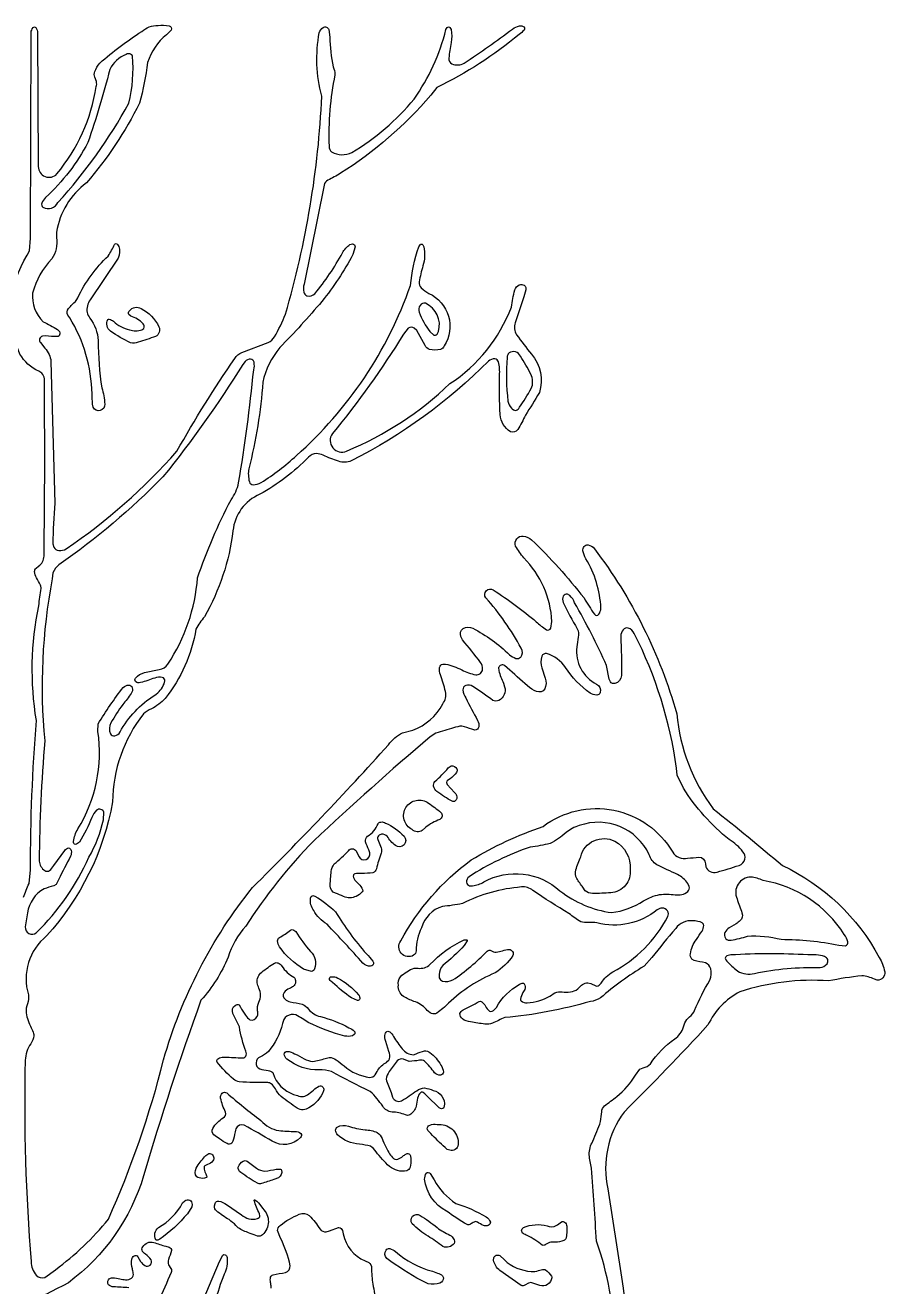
# Model space of a CAD drawing. Header units: metres. Extents: x 2.3 to 24.7, y 0 to 24.7.
# Drawn here: x 17.16 to 23.13, y 15.99 to 24.75 of the extents above; entities that cross this region are included whole.
import ezdxf

# ---------------------------------------------------------------- set-up
doc = ezdxf.new("R2010")
doc.units = ezdxf.units.M

msp = doc.modelspace()

# ---------------------------------------------------------------- linework, layer by layer
at = {"layer": 'Layer 1', "color": 0}
for points in [[(17.14785, 18.69275, 0.0069), (17.18716, 18.78657), (17.19782, 18.88128, -0.0202), (17.2385, 19.91932, -0.092), (17.25514, 20.71641, -0.0064), (17.27084, 20.83639, 0.102), (17.26636, 20.85878, 0.0396), (17.23954, 20.91054, -0.129), (17.2262, 20.95354, -0.2325), (17.23662, 20.9773), (17.25326, 20.99186, 0.2431), (17.29177, 21.06102, 0.0059), (17.29371, 22.29282, 0.2001), (17.27603, 22.33162), (17.25444, 22.34576, -0.1579), (17.12456, 22.46503, -0.247), (17.17486, 23.15148), (17.19164, 23.18174), (17.19824, 23.26929), (17.20182, 24.69706, -0.1537), (17.21535, 24.73237, -0.4678), (17.23534, 24.73237, -0.1606), (17.24713, 24.69706), (17.25142, 23.76664, 0.3067), (17.29902, 23.69754, 0.3068), (17.38087, 23.71611, 0.1349), (17.65388, 24.32222, 0.142), (17.65515, 24.35899), (17.64355, 24.38851, -0.1682), (17.64388, 24.42697, -0.0773), (17.67853, 24.48553, -0.038), (17.97016, 24.70573, -0.181), (18.08316, 24.74722, -0.0771), (18.16033, 24.74439, -0.4959), (18.17429, 24.7145), (18.14166, 24.68235, 0.1419), (18.01051, 24.49071, -0.0393), (17.95389, 24.20828, -0.0633), (17.58675, 23.65388, 0.1956), (17.37804, 23.31063, 0.0254), (17.37913, 23.27348, -0.1799), (17.34537, 23.12508, 0.1306), (17.2122, 22.88866, 0.2311), (17.28522, 22.68934, -0.0129), (17.38615, 22.6347, -0.264), (17.40162, 22.60424, -0.3732), (17.3838, 22.58567, -0.0411), (17.30219, 22.59076), (17.28046, 22.58887, 0.5526), (17.26632, 22.54447), (17.29734, 22.50534, -0.1733), (17.33929, 22.41289), (17.36772, 21.42892, 0.0288), (17.35372, 21.14692), (17.35994, 21.12311, 0.2464), (17.39459, 21.0993, 0.1557), (17.44452, 21.11128, 0.0626), (18.21492, 21.78933, -0.0253), (18.61691, 22.43354, -0.1368), (18.66504, 22.47663), (18.84848, 22.54428, 0.1444), (18.8919, 22.58392, 0.0391), (18.96817, 22.7419, 0.0598), (19.22105, 24.25665, -0.1137), (19.20356, 24.69724, -0.1849), (19.23024, 24.73251, -0.5286), (19.26956, 24.71884), (19.27592, 24.66684, 0.0487), (19.29978, 24.4604, -0.0884), (19.3117, 24.40548, 0.0598), (19.27088, 23.90854, 0.2222), (19.28922, 23.86885, 0.2362), (19.42956, 23.8639, 0.0856), (19.86167, 24.23619, 0.0926), (20.08291, 24.71912), (20.09145, 24.73241, -0.474), (20.1111, 24.73237), (20.1186, 24.71884, -0.0967), (20.11959, 24.62898, 0.0296), (20.10295, 24.51947, 0.3076), (20.12482, 24.48058, 0.238), (20.20907, 24.48586, 0.0178), (20.54487, 24.72204, -0.1156), (20.59394, 24.74434, -0.2226), (20.62529, 24.7367, -0.3643), (20.62529, 24.71492, -0.0587), (20.59135, 24.68503, -0.0619), (20.01875, 24.31727), (19.97731, 24.26353, -0.0753), (19.35135, 23.72016, -0.0198), (19.26239, 23.67193, 0.1876), (19.23618, 23.6386), (19.09782, 22.95112, 0.1185), (19.09541, 22.89554, 0.2521), (19.11776, 22.8697, 0.2605), (19.17235, 22.88385, 0.0478), (19.36464, 23.16765, -0.116), (19.41603, 23.22549), (19.43376, 23.22926, -0.4306), (19.45224, 23.20932), (19.43673, 23.15572, -0.0466), (19.22157, 22.83076, -0.0205), (18.92895, 22.50996, 0.1144), (18.81057, 22.27014, -0.0464), (18.71388, 21.66841, 0.1125), (18.71775, 21.57676, 0.3145), (18.74424, 21.55663, 0.1343), (18.79869, 21.57271, 0.0516), (19.0445, 21.75958, 0.1278), (19.83697, 22.94122, -0.0635), (19.89472, 23.21017), (19.90297, 23.22375, -0.478), (19.92253, 23.22379), (19.93003, 23.21026, -0.1203), (19.92319, 23.07657, 0.0301), (19.89717, 22.96545, 0.233), (19.91098, 22.92486, 0.0458), (19.96506, 22.88597, -0.4512), (20.0715, 22.52137, -0.1946), (20.046, 22.49633, -0.1142), (19.96765, 22.49666, -0.1694), (19.93875, 22.52335), (19.88109, 22.62725), (19.86304, 22.64521, 0.2986), (19.82146, 22.64573), (19.78813, 22.60349, -0.0338), (19.29402, 21.912, 0.3397), (19.29706, 21.81344, 0.3397), (19.39302, 21.79093, 0.0924), (20.11073, 22.25911, 0.1575), (20.53728, 22.79093, -0.0282), (20.56089, 22.90982, -0.2247), (20.59215, 22.94513, -0.2878), (20.62611, 22.9423, -0.2877), (20.63835, 22.91053), (20.62407, 22.86202), (20.56363, 22.68226, 0.2048), (20.57348, 22.59835, 0.0069), (20.67616, 22.46418, -0.2646), (20.73169, 22.19665, -0.0061), (20.63529, 22.03947, -0.0207), (20.58178, 21.93972, -0.3504), (20.53105, 21.92515, -0.2418), (20.45954, 22.04456, -0.0131), (20.45473, 22.31677, 0.0895), (20.44794, 22.41034, 0.3128), (20.42262, 22.43194, 0.1605), (20.37774, 22.41633, -0.0809), (19.42551, 21.72291, -0.1919), (19.33692, 21.72041, -0.0248), (19.23043, 21.76171, 0.0754), (19.18442, 21.77354, 0.188), (19.12818, 21.74865, -0.0749), (18.78988, 21.49063, 0.2741), (18.60366, 21.23606, -0.0998), (18.40552, 20.6398, 0.046), (18.34669, 20.55367, -0.127), (18.13285, 20.07225, -0.0843), (18.03753, 19.99946, 0.067), (17.98166, 19.96504, 0.1642), (17.76782, 19.35407, -0.1407), (17.3086, 18.42244, 0.3055), (17.18311, 18.01385, -0.124), (17.17665, 17.952, 0.1083), (17.16736, 17.88854, 0.0801), (17.20296, 17.78426, -0.0331), (17.21898, 17.7449, -0.0929), (17.22101, 17.72981, -0.1202), (17.19914, 17.67357, 0.1336), (17.16109, 17.55939, 0.0268), (17.20258, 16.1601, 0.2042), (17.23784, 16.06652, 0.3052), (17.29724, 16.04974), (17.37078, 16.10414, 0.0631), (17.73822, 16.45441, 0.0438), (18.12172, 17.56227, -0.0998), (18.74019, 18.76007, 0.0148), (19.68437, 19.75097, -0.136), (19.78153, 19.83314), (19.85356, 19.85261, 0.1887), (20.06052, 20.03401, 0.2202), (20.08004, 20.12029, 0.0221), (20.04421, 20.23645, -0.1381), (20.03865, 20.28802, -0.2663), (20.06094, 20.31145), (20.08037, 20.31145, -0.068), (20.19379, 20.27058, 0.0922), (20.29015, 20.23748, 0.4332), (20.33734, 20.27506, 0.2028), (20.32334, 20.32248, 0.018), (20.19841, 20.47852), (20.18653, 20.50257, -0.3515), (20.20242, 20.55805, -0.2588), (20.26922, 20.55985, -0.0709), (20.52431, 20.37646, 0.0796), (20.56768, 20.35053, 0.2608), (20.60266, 20.35977, 0.3199), (20.60554, 20.4211, 0.0577), (20.35983, 20.77142, -0.3682), (20.36256, 20.82067, -0.3683), (20.41164, 20.82578, -0.0314), (20.7102, 20.6052, 0.0573), (20.78091, 20.55004, 0.4089), (20.81202, 20.55966), (20.81872, 20.60708, 0.1878), (20.62345, 21.0482, -0.0171), (20.56726, 21.13112, -0.5623), (20.62034, 21.20066, -0.1183), (20.67837, 21.1752, -0.0328), (21.04203, 20.77072, 0.0166), (21.11374, 20.65672, 0.474), (21.14471, 20.65687, 0.1491), (21.15937, 20.70071, 0.1215), (21.05533, 21.04311, -0.1053), (21.03492, 21.09784, -0.4848), (21.06999, 21.13909, -0.2), (21.11402, 21.11274, -0.093), (21.68695, 19.96514, 0.1399), (21.93921, 19.30547, -0.008), (22.41997, 18.91183, -0.1611), (23.0911, 18.27389, -0.1059), (23.13018, 18.17347, -0.4726), (23.07865, 18.11511), (23.05852, 18.12171, 0.1015), (22.9723, 18.14608, 0.0196), (22.7412, 18.11054, 0.0957), (22.1242, 18.0345, 0.1646), (21.90286, 17.80397, -0.0097), (21.32145, 17.19955, 0.2188), (21.20793, 16.6658), (21.30311, 16.05318, 0.0344), (21.53769, 14.82416, -0.01)], [(21.25371, 15.60975, 0.0844), (21.12807, 16.30167, 0.0062), (21.09469, 16.80921, -0.0271), (21.07763, 16.90288, -0.13), (21.10337, 16.9974, 0.0238), (21.15669, 17.13336, 0.0125), (21.16489, 17.20144, -0.1852), (21.1836, 17.24188, -0.0054), (21.27011, 17.30623, 0.0871), (21.39909, 17.45624), (21.42983, 17.49763), (21.45321, 17.50617, 0.1452), (21.50281, 17.53403, -0.088), (21.67257, 17.70803, 0.1684), (21.73263, 17.79039), (21.74187, 17.8191, -0.1136), (21.77539, 17.86087, 0.1286), (21.81042, 17.90523, -0.0351), (21.91583, 18.11643, 0.1739), (21.92186, 18.19436, 0.232), (21.88509, 18.23547, -0.0147), (21.80688, 18.25263), (21.79113, 18.26102, -0.2152), (21.78095, 18.29902, -0.1388), (21.82253, 18.39707, -0.0289), (21.86171, 18.45638, 0.13), (21.87335, 18.49532, 0.2758), (21.86355, 18.51304, 0.1223), (21.79788, 18.5269, 0.2835), (21.67893, 18.47354, 0.0139), (21.51384, 18.27224), (21.45953, 18.2127, 0.0451), (21.15654, 17.99188, -0.106), (21.08644, 17.96732, -0.0488), (20.49108, 17.85517, 0.0086), (20.40589, 17.8166, -0.1215), (20.35318, 17.81038, -0.0219), (20.25409, 17.82598, -0.1448), (20.19756, 17.84621, -0.2426), (20.17998, 17.88298, -0.2348), (20.20289, 17.9082, 0.0193), (20.31311, 17.96732, -0.2661), (20.33126, 17.96534, -0.1154), (20.35719, 17.93536, 0.1103), (20.38661, 17.90071, 0.3007), (20.40457, 17.89957, 0.0851), (20.43356, 17.92498, -0.1421), (20.59465, 18.08749, -0.1167), (20.6177, 18.0946, -0.2756), (20.62732, 18.0897, -0.2358), (20.62996, 18.05137), (20.61789, 18.02865, 0.0663), (20.60115, 17.98264, 0.2833), (20.60526, 17.971, 0.1912), (20.64787, 17.95883, 0.1254), (20.80349, 18.00475, -0.0273), (20.85304, 18.03289, -0.0911), (20.90395, 18.03233, 0.0728), (20.96137, 18.03596, 0.1513), (21.00781, 18.06462, -0.0272), (21.03185, 18.08527, -0.197), (21.06938, 18.09753), (21.08927, 18.09116), (21.12369, 18.07589, 0.2186), (21.14033, 18.0766, 0.1237), (21.16173, 18.09536, -0.1419), (21.24239, 18.1723, 0.1494), (21.62415, 18.5567, 0.5475), (21.58597, 18.61582, 0.1457), (21.55071, 18.60431, -0.241), (21.13071, 18.5138, 0.0185), (21.07188, 18.51639, -0.0803), (21.01884, 18.52059, -0.0304), (20.93742, 18.57862, -0.0176), (20.68724, 18.73867, 0.2106), (20.60709, 18.76267, 0.0958), (20.19709, 18.64816, -0.0381), (20.05854, 18.62765, 0.2616), (19.91414, 18.47839, 0.1258), (19.87657, 18.31948, -0.2416), (19.85828, 18.28822, -0.3565), (19.77308, 18.30205, -0.3565), (19.7696, 18.3883, -0.1098), (20.25814, 18.95072, -0.0521), (20.75814, 19.1836, -0.4473), (21.65786, 19.00503, 0.3248), (21.76134, 18.96246, 0.0173), (21.83936, 18.97085, -0.4004), (21.88537, 18.92432), (21.88707, 18.90343, 0.3865), (21.96585, 18.86596, 0.0053), (22.11887, 18.9122, 0.2186), (22.15951, 18.9568, 0.2437), (22.14617, 19.00729, 0.0889), (22.05047, 19.09163, -0.0815), (21.73202, 19.44864), (21.68869, 19.53982), (21.68421, 19.5879, 0.0841), (21.39141, 20.52251, 0.1985), (21.34846, 20.56173, 0.3012), (21.31329, 20.54985, 0.1541), (21.29731, 20.5037, -0.0167), (21.30132, 20.2315, -0.3149), (21.25639, 20.17563, -0.284), (21.22523, 20.18751), (21.21594, 20.20566), (21.19817, 20.3007, 0.0262), (20.97646, 20.73724, 0.1469), (20.94275, 20.78679), (20.92658, 20.79565, 0.3566), (20.89797, 20.78373, 0.2019), (20.89797, 20.73875, 0.0278), (20.99546, 20.55603, -0.169), (21.00177, 20.49809, -0.0217), (20.99239, 20.43016, 0.3177), (21.12906, 20.1721, -0.3659), (21.15461, 20.11387, -0.3051), (21.12986, 20.09558, -0.1459), (21.0846, 20.10935, -0.0963), (20.91338, 20.28727, 0.1819), (20.78138, 20.38447, 0.3481), (20.74937, 20.36576, 0.1904), (20.74975, 20.2842), (20.77271, 20.2133, -0.2063), (20.76889, 20.13825, -0.3686), (20.71166, 20.12104, -0.099), (20.64981, 20.16055, -0.0172), (20.5089, 20.28618), (20.49037, 20.3007, 0.4803), (20.44917, 20.28628), (20.44926, 20.26478, 0.0291), (20.48193, 20.17888), (20.49075, 20.15395, -0.3499), (20.45058, 20.05815, -0.1774), (20.40825, 20.05796, 0.0211), (20.27026, 20.1564, 0.2024), (20.2209, 20.16267, 0.3496), (20.20124, 20.13174, 0.1123), (20.22057, 20.07602, 0.0139), (20.30307, 19.91974, -0.1821), (20.31047, 19.87528, -0.3288), (20.28445, 19.85261), (20.26281, 19.85817, 0.0296), (20.19417, 19.88047, 0.0759), (20.13647, 19.86746, 0.0088), (20.01291, 19.83017), (19.97364, 19.80655, 0.0117), (19.16556, 19.0839, 0.0526), (18.69295, 18.48999, 0.1081), (18.56982, 18.27502, -0.0875), (18.3811, 17.97576, 0.0156), (17.98341, 16.7565, -0.1616), (17.4605, 16.01334, 0.0272), (16.85311, 15.65845)], [(18.86936, 15.97676, 0.0693), (18.86625, 16.0074, -0.081), (18.86342, 16.04323, -0.2844), (18.88289, 16.06939, 0.0175), (18.96803, 16.08561, 0.3543), (19.0016, 16.13176, 0.0625), (18.93329, 16.32425), (18.91349, 16.37634, -0.2164), (18.93135, 16.41198, -0.0655), (19.06463, 16.48944, -0.2699), (19.1335, 16.48024, -0.058), (19.20879, 16.38544, 0.2247), (19.25103, 16.36625), (19.27399, 16.37403), (19.33758, 16.39718), (19.33919, 16.39741, -0.3132), (19.36394, 16.37629), (19.36969, 16.35244, 0.2542), (19.52144, 16.16684), (19.54666, 16.15307, -0.2548), (19.56675, 16.11658, 0.0385), (19.57457, 16.00443, -0.0103), (19.59838, 15.86871, -0.0833)], [(17.88068, 15.97831, 0.0102), (17.77452, 15.98515, -0.1907), (17.73935, 15.99934, -0.2949), (17.739, 16.03313, -0.2949), (17.76966, 16.04733, -0.0644), (17.81869, 16.04092, 0.0509), (17.85739, 16.03474, 0.1759), (17.89954, 16.04554, 0.2794), (17.91142, 16.07925, 0.0372), (17.90501, 16.11074, -0.1281), (17.90142, 16.1765, -0.1896), (17.91693, 16.20007, -0.448), (17.9439, 16.19442), (17.96252, 16.16208, 0.1417), (17.99175, 16.13356, 0.3479), (18.02898, 16.13631, 0.348), (18.03489, 16.1732, 0.1004), (17.99599, 16.212, -0.1052), (17.97567, 16.23157, -0.3127), (17.97756, 16.26202, -0.3594), (18.05384, 16.29361, 0.0317), (18.13709, 16.26777), (18.16014, 16.26075, -0.3335), (18.1774, 16.23661, -0.0156), (18.15567, 16.17565, 0.1925), (18.15717, 16.13898), (18.1733, 16.11182, -0.2221), (18.17476, 16.08509, -0.0165), (17.98468, 15.6774, 0.26)], [(18.37087, 15.83113), (18.51013, 16.16165), (18.53408, 16.20512, -0.3349), (18.54926, 16.20733, -0.2152), (18.56274, 16.18942, -0.1546), (18.54228, 16.07265, 0.0331), (18.47958, 15.87757, 0.1026)]]:
    msp.add_lwpolyline(points, format="xyb", dxfattribs=at)
for points in [[(17.88054, 24.20771, 0.0853), (17.90586, 24.53451, 0.4554), (17.8631, 24.5462, 0.1847), (17.74764, 24.44159, -0.0233), (17.59589, 23.93428, -0.086), (17.30257, 23.55158, 0.1236), (17.27631, 23.51264, 0.32), (17.28418, 23.48464, 0.4398), (17.38827, 23.51834, 0.0598), (17.88054, 24.20771)], [(17.73793, 23.14582, 0.0352), (17.78069, 23.22672, -0.4694), (17.80224, 23.22672), (17.81096, 23.2129, -0.173), (17.80638, 23.13163), (17.61117, 22.84161, 0.1832), (17.59014, 22.75406, 0.0559), (17.61032, 22.71427, -0.1424), (17.66797, 22.55861, 0.0381), (17.69296, 22.22932, -0.0561), (17.71342, 22.11712, -0.3651), (17.68258, 22.07234, -0.3651), (17.63323, 22.0951), (17.62856, 22.11726, -0.0082), (17.62493, 22.18792, 0.1341), (17.46983, 22.71592), (17.45574, 22.73459, -0.3097), (17.46153, 22.78009, -0.0158), (17.48789, 22.8095, 0.0868), (17.5265, 22.85575, -0.0966), (17.73793, 23.14582)], [(17.89247, 22.54282, -0.0487), (17.75391, 22.62447, -0.3937), (17.73543, 22.70452, -0.3241), (17.74472, 22.70763, -0.0897), (17.77353, 22.69235, 0.138), (17.88544, 22.63338, 0.1592), (17.97148, 22.63276), (17.98449, 22.64276, 0.3269), (17.97973, 22.6751, 0.11), (17.89383, 22.72908), (17.88144, 22.73865, -0.3562), (17.88568, 22.7658, -0.3897), (17.96554, 22.78065, -0.1686), (18.0891, 22.65388, -0.4161), (18.06647, 22.58718, -0.0134), (17.94536, 22.54663, -0.1245), (17.89247, 22.54282)], [(19.94007, 22.81709, 0.3291), (19.90325, 22.80295, 0.2045), (19.89722, 22.75576, 0.0834), (19.97217, 22.62126), (19.99829, 22.59642, 0.2805), (20.02097, 22.60217), (20.03106, 22.6214, 0.3775), (19.94007, 22.81709)], [(20.51342, 22.1372, 0.0899), (20.53732, 22.08949, 0.1808), (20.56924, 22.07285, 0.1902), (20.59413, 22.09486, 0.014), (20.67522, 22.22474, 0.2224), (20.67291, 22.32586, 0.014), (20.60059, 22.45004, 0.4326), (20.52148, 22.47408, 0.1828), (20.50819, 22.44188, 0.0485), (20.51342, 22.1372)], [(17.29639, 19.77718, 0.0183), (17.25759, 18.94223, 0.2234), (17.29715, 18.87699, 0.2892), (17.32991, 18.87656, 0.0891), (17.35956, 18.91121), (17.43622, 19.01568, -0.1838), (17.46168, 19.03411, -0.3321), (17.47973, 19.01634, -0.1643), (17.47577, 18.97613, 0.0126), (17.39426, 18.81636), (17.37479, 18.77973), (17.35853, 18.77139, 0.0182), (17.29267, 18.74956, 0.2361), (17.17665, 18.58239), (17.16138, 18.48598, 0.3046), (17.18588, 18.43969, 0.3046), (17.23798, 18.44488, 0.0932), (17.60339, 18.96934, 0.0712), (17.70507, 19.22966), (17.70738, 19.28138, 0.5265), (17.6568, 19.29543, 0.1291), (17.62455, 19.24583, -0.0457), (17.53682, 19.07503, -0.2135), (17.50938, 19.05844, -0.3988), (17.49623, 19.07805, -0.098), (17.52664, 19.1664, 0.1754), (17.66623, 19.84294), (17.66755, 19.89612, -0.0286), (17.84169, 20.14933, -0.1943), (17.87974, 20.16526, -0.3283), (17.90458, 20.14706, -0.1993), (17.89742, 20.10671, -0.0212), (17.83783, 20.03015, 0.0319), (17.75637, 19.90263, 0.2425), (17.75325, 19.82649, 0.329), (17.78248, 19.81273, 0.2212), (17.81921, 19.83955, -0.1292), (18.06067, 20.09497, 0.1447), (18.12531, 20.17365), (18.13059, 20.19439, 0.3773), (18.11277, 20.21745, 0.1302), (18.06048, 20.21424, -0.0195), (17.9621, 20.18214, -0.2527), (17.92764, 20.1893, -0.3808), (17.92721, 20.2133, -0.1584), (17.99001, 20.2529), (18.09146, 20.27383, 0.2256), (18.15185, 20.31121, 0.128), (18.35796, 20.91068, -0.0382), (18.59018, 21.45184, 0.1023), (18.64326, 21.56998, 0.0162), (18.74773, 22.35476, 0.127), (18.75009, 22.40874, 0.325), (18.72595, 22.42897, 0.2068), (18.68819, 22.41407), (18.67193, 22.39205, -0.0315), (18.11762, 21.61264, -0.0479), (17.39483, 21.00139, 0.1429), (17.35377, 20.94562), (17.34792, 20.90234, 0.0704), (17.29639, 19.77718)], [(20.09875, 19.59035), (20.1194, 19.60483, -0.3345), (20.15961, 19.58286, -0.2381), (20.15641, 19.55867, -0.0869), (20.11172, 19.51299), (20.09267, 19.50337, 0.3706), (20.09206, 19.47556), (20.14335, 19.41894, -0.073), (20.15697, 19.39905, -0.3374), (20.14707, 19.36048, -0.293), (20.12661, 19.35789, -0.0324), (20.02073, 19.42483, -0.1821), (19.99763, 19.46203, -0.2341), (20.00673, 19.49569, 0.0502), (20.09875, 19.59035)], [(19.84809, 19.16187, -0.4396), (19.80536, 19.31542, -0.4396), (19.96204, 19.34479, -0.0251), (20.04751, 19.28091, -0.5044), (20.0402, 19.23188, 0.0677), (19.94111, 19.17672), (19.91886, 19.15555, -0.3644), (19.84809, 19.16187)], [(19.73184, 19.05193, -0.0984), (19.6755, 19.11473, 0.2035), (19.63647, 19.12906, 0.4703), (19.60899, 19.09177), (19.63293, 19.03501, -0.1591), (19.63223, 18.9972, 0.0222), (19.60012, 18.88811, -0.2305), (19.57514, 18.86176, -0.0301), (19.49952, 18.85709, 0.0489), (19.4496, 18.85398, 0.377), (19.43974, 18.83828, 0.1588), (19.45775, 18.80311), (19.47585, 18.78388, -0.095), (19.50395, 18.74447, -0.303), (19.50141, 18.72825, -0.0708), (19.45945, 18.69766, -0.2221), (19.37214, 18.69676, 0.0186), (19.31538, 18.7192, -0.3231), (19.27988, 18.76993, -0.0483), (19.28431, 18.83456), (19.28549, 18.86949, -0.1439), (19.30737, 18.92239, 0.0228), (19.40655, 19.01446, -0.5345), (19.45997, 19.01271), (19.47821, 18.97448, 0.3805), (19.52789, 18.95328, 0.3805), (19.55472, 19.00012), (19.54761, 19.02077, -0.0258), (19.52361, 19.0773, -0.2157), (19.53832, 19.11463, 0.1529), (19.612, 19.20204, -0.2477), (19.63044, 19.21406, -0.1535), (19.66386, 19.20685, -0.0972), (19.79171, 19.11539, -0.4), (19.79198, 19.05515, -0.4), (19.73184, 19.05193)], [(21.23301, 18.58465, 0.1121), (21.45628, 18.66598, -0.0942), (21.56659, 18.70954, -0.0626), (21.67464, 18.7085, 0.209), (21.76294, 18.73075, 0.2611), (21.77265, 18.76573), (21.76393, 18.78756, 0.1), (21.69185, 18.84964, -0.0158), (21.5466, 18.91758, -0.1787), (21.49489, 18.98636, 0.3901), (21.00889, 19.1887, 0.0967), (20.91687, 19.14089, -0.0672), (20.80651, 19.06405, -0.0242), (20.66814, 19.03991, 0.0621), (20.2432, 18.83362, 0.22), (20.22571, 18.79567, 0.3107), (20.24749, 18.77134), (20.26804, 18.77101, 0.1068), (20.34611, 18.7976, -0.3238), (20.87454, 18.73561, 0.1272), (21.23301, 18.58465)], [(21.36246, 18.88472, -0.4304), (21.22754, 18.7225, -0.0265), (21.10167, 18.7184, -0.1757), (21.04948, 18.73565), (21.03482, 18.76092, -0.0553), (20.99291, 18.82235, -0.2266), (20.98518, 18.88203, -0.0252), (21.01917, 18.97311, -0.4846), (21.25517, 19.08069, -0.2971), (21.36246, 18.88472)], [(22.41219, 18.39905, -0.0474), (22.81164, 18.35931), (22.85784, 18.35441, 0.406), (22.87424, 18.38119, 0.1018), (22.84959, 18.43281, 0.2133), (22.28547, 18.80788, 0.0878), (22.20029, 18.83168, 0.5352), (22.10468, 18.68007, 0.0095), (22.13924, 18.58206, -0.3267), (22.12575, 18.52917, -0.026), (22.09808, 18.5071), (22.05023, 18.4783, 0.1424), (22.02114, 18.44747, 0.2052), (22.01907, 18.41753), (22.02657, 18.40264, 0.2183), (22.06419, 18.39292, 0.0345), (22.17662, 18.4213, -0.0797), (22.41219, 18.39905)], [(19.3167, 18.59026, 0.0463), (19.53082, 18.29864, -0.0216), (19.57556, 18.24815, -0.1372), (19.57985, 18.23825, -0.4802), (19.55996, 18.21213, -0.2065), (19.50621, 18.23344, 0.0091), (19.25725, 18.50399, -0.1409), (19.16429, 18.59899, -0.1921), (19.14237, 18.6846, -0.3553), (19.15957, 18.70275), (19.17273, 18.6985, -0.0595), (19.3167, 18.59026)], [(19.094, 18.19285, -0.1088), (18.92739, 18.34658, -0.1503), (18.91372, 18.38802, -0.2531), (18.92607, 18.41188, 0.0424), (19.00339, 18.46265, -0.2997), (19.02687, 18.46378), (19.03941, 18.45336, 0.0339), (19.14166, 18.3141, -0.2958), (19.17079, 18.19436, -0.2868), (19.14892, 18.17569), (19.094, 18.19285)], [(20.42475, 18.1657, 0.0941), (20.10135, 17.95619, -0.0493), (20.01965, 17.88652, -0.241), (19.98354, 17.88336, -0.1097), (19.94493, 17.91461, 0.1355), (19.85922, 17.96817, -0.0484), (19.78907, 18.00277, -0.2926), (19.75258, 18.08008, -0.1705), (19.76635, 18.13963, -0.0717), (19.81142, 18.17347), (19.83697, 18.19059, -0.1298), (19.88977, 18.19818, 0.2133), (19.97217, 18.2233, -0.1007), (20.21048, 18.39495, -0.1488), (20.22722, 18.39481, -0.3742), (20.23108, 18.38849), (20.21048, 18.35563, -0.0376), (20.06061, 18.21703, 0.1884), (20.03657, 18.15424), (20.03605, 18.13246, 0.2417), (20.05953, 18.10898, 0.167), (20.13057, 18.11686, 0.0521), (20.36982, 18.31754, -0.2645), (20.39594, 18.3215, 0.1229), (20.43243, 18.30972, 0.0289), (20.47604, 18.31938, -0.0824), (20.52186, 18.32857, -0.5387), (20.54784, 18.28629, -0.0968), (20.42475, 18.1657)], [(18.64807, 17.79006), (18.60352, 17.88496, -0.3606), (18.6188, 17.94007, -0.3231), (18.64774, 17.94304), (18.65694, 17.9288, 0.0556), (18.69055, 17.87171, 0.0981), (18.72195, 17.84065), (18.7384, 17.83796, 0.3046), (18.77555, 17.87544, 0.0856), (18.77508, 17.90203, -0.1565), (18.7838, 17.96265, 0.2336), (18.78351, 18.06014, -0.0513), (18.77225, 18.09583, -0.2682), (18.80364, 18.17055, -0.0386), (18.89317, 18.23377, -0.2259), (18.91622, 18.23514, -0.1442), (18.94366, 18.21336, 0.1338), (19.02696, 18.13614, -0.4578), (19.02239, 18.0724, -0.0492), (18.99669, 18.05755, 0.1268), (18.9586, 18.02889, 0.3812), (18.96525, 17.9825, 0.1445), (19.00103, 17.96463, -0.0128), (19.08495, 17.9486, -0.1265), (19.12799, 17.91438, 0.1545), (19.21096, 17.86195, -0.0636), (19.40905, 17.78521, -0.0871), (19.44601, 17.76102, -0.417), (19.44653, 17.73792), (19.43305, 17.7292, -0.1288), (19.38147, 17.72741, -0.0563), (19.127, 17.82174, 0.0169), (19.0412, 17.87416, 0.2156), (18.97845, 17.86601, 0.1945), (18.94776, 17.81377, -0.1172), (18.85022, 17.62058, -0.0865), (18.79398, 17.58259, 0.3022), (18.76405, 17.54225, 0.3022), (18.78969, 17.49905, 0.0115), (18.84801, 17.48703, -0.1463), (18.88134, 17.47477), (18.89171, 17.44234, 0.2326), (19.0511, 17.3143, 0.2982), (19.1311, 17.32594, -0.0098), (19.17334, 17.35988, -0.1076), (19.20884, 17.38223, -0.486), (19.23293, 17.34701, -0.176), (19.13185, 17.22892, -0.3001), (19.0502, 17.226, -0.015), (18.9397, 17.3068, -0.1029), (18.89887, 17.36134, 0.0931), (18.87002, 17.39467, 0.1603), (18.8457, 17.40363, -0.0159), (18.64755, 17.40886, -0.1576), (18.60791, 17.42866, -0.0526), (18.49354, 17.5469, -0.3486), (18.49632, 17.56618, -0.1787), (18.52852, 17.57995, -0.0226), (18.65646, 17.57504), (18.67829, 17.57698, 0.3187), (18.69804, 17.60323), (18.69423, 17.6212, -0.05), (18.64807, 17.79006)], [(22.59648, 18.29067, 0.0314), (22.06159, 18.29034, 0.1681), (22.02685, 18.2786, 0.3487), (22.0268, 18.25612, 0.069), (22.08582, 18.19964), (22.10935, 18.17875, 0.1988), (22.22574, 18.16211, -0.0565), (22.68152, 18.20407, 0.1857), (22.73036, 18.22783, 0.5068), (22.71282, 18.27926, 0.1065), (22.59648, 18.29067)], [(19.42598, 17.99315, -0.046), (19.29605, 18.09998, -0.0912), (19.27493, 18.11931, -0.5162), (19.28922, 18.13925, -0.1635), (19.33108, 18.13029, -0.1012), (19.47571, 18.01394, -0.2466), (19.48439, 17.98542, -0.4092), (19.46817, 17.9742), (19.42598, 17.99315)], [(19.55736, 17.3422, -0.0141), (19.28761, 17.48019, 0.0936), (19.20228, 17.4924, -0.1795), (18.97869, 17.56722, -0.1875), (18.96049, 17.60215, -0.4404), (18.98001, 17.62021, -0.1224), (19.03224, 17.60465, 0.0125), (19.09895, 17.57005, 0.129), (19.15877, 17.55029, 0.0284), (19.24457, 17.57137), (19.27295, 17.57787, -0.1724), (19.32099, 17.56288, 0.0076), (19.37572, 17.51946, 0.1494), (19.55303, 17.44012, 0.2513), (19.59131, 17.4577), (19.60573, 17.48165, -0.1448), (19.66028, 17.53855, 0.1273), (19.69186, 17.56901, 0.1508), (19.68743, 17.61983), (19.66471, 17.68965, -0.1245), (19.66084, 17.74155, -0.3451), (19.67913, 17.76008), (19.69215, 17.75602, -0.1116), (19.71982, 17.72458, 0.0421), (19.77955, 17.63727, 0.2078), (19.85781, 17.59729), (19.87666, 17.60338, -0.0494), (19.9346, 17.62379, -0.1706), (19.97184, 17.6137, -0.1017), (20.04718, 17.52601, -0.1634), (20.06519, 17.47647, -0.4069), (20.04496, 17.45544, -0.2021), (20.00433, 17.47185, 0.0467), (19.93455, 17.55274, 0.18), (19.89906, 17.55859, -0.0226), (19.82815, 17.55128), (19.78737, 17.56632, 0.288), (19.74438, 17.55548, 0.0301), (19.68899, 17.48005, 0.1405), (19.66711, 17.42739, 0.0433), (19.70327, 17.33461), (19.71091, 17.30218, 0.3928), (19.77507, 17.27724, 0.0183), (19.88062, 17.34777, -0.149), (19.93399, 17.36691, -0.0671), (19.99471, 17.34904, -0.4111), (20.07103, 17.23891, -0.3322), (20.05326, 17.22161, -0.1362), (20.02323, 17.24075), (19.96359, 17.29864, 0.0194), (19.92588, 17.3356, 0.3616), (19.90594, 17.33372, 0.1532), (19.88623, 17.29591), (19.87619, 17.24038, -0.1565), (19.83211, 17.17914, -0.2114), (19.80213, 17.17947, 0.1069), (19.7085, 17.19823, -0.2093), (19.64401, 17.23901, 0.0582), (19.55736, 17.3422)], [(18.79846, 17.13982, 0.173), (18.92235, 17.0701, 0.0074), (19.03545, 17.06411, -0.1584), (19.07547, 17.05114, -0.4345), (19.07311, 17.02248, -0.3594), (18.87582, 16.99693, 0.0148), (18.68187, 17.10767, 0.4135), (18.62441, 17.08287, -0.0157), (18.61455, 17.04228, -0.0833), (18.59706, 16.98302, -0.3583), (18.56307, 16.98005, -0.047), (18.5107, 17.01315, -0.0153), (18.47063, 17.0403, -0.3496), (18.46417, 17.08608, -0.123), (18.53587, 17.15816, 0.3224), (18.55299, 17.1987, -0.0727), (18.51805, 17.29671, -0.2688), (18.52946, 17.3308, -0.3577), (18.56043, 17.33197, 0.0139), (18.79846, 17.13982)], [(19.60583, 17.05713, -0.1749), (19.6392, 17.01489, 0.0244), (19.66551, 16.95851, 0.0674), (19.71105, 16.88289, 0.313), (19.74782, 16.87252, 0.1011), (19.78459, 16.8934, -0.0577), (19.80463, 16.90722, -0.5469), (19.83669, 16.89411), (19.83862, 16.87375, -0.0942), (19.83372, 16.81552, -0.2316), (19.81076, 16.79068, -0.2264), (19.69087, 16.82194, -0.055), (19.59725, 16.92358, 0.1239), (19.55949, 16.9619, 0.0319), (19.48363, 16.97576, -0.1693), (19.32957, 17.04167, -0.179), (19.31679, 17.07387, -0.2632), (19.3283, 17.09527, -0.2134), (19.40575, 17.10064, 0.0447), (19.52083, 17.07651, -0.0901), (19.60583, 17.05713)], [(20.0361, 17.11243, -0.4452), (20.16786, 16.97388, -0.2497), (20.14679, 16.93885, -0.3351), (20.07702, 16.95219, -0.0127), (19.97774, 17.04945), (19.95817, 17.07047, -0.4173), (19.96213, 17.10376), (19.98189, 17.11304, -0.0571), (20.0361, 17.11243)], [(18.43569, 16.91085, -0.5246), (18.46992, 16.87426, -0.1461), (18.46431, 16.86012, -0.1334), (18.42702, 16.83438, 0.0382), (18.40925, 16.82561, 0.2872), (18.40288, 16.81331, 0.0949), (18.4133, 16.77574, -0.0704), (18.4216, 16.7507, -0.3184), (18.41886, 16.74495, -0.1895), (18.36856, 16.74212, -0.2417), (18.34386, 16.76376, -0.2178), (18.3555, 16.82165, -0.0438), (18.41486, 16.89751), (18.43569, 16.91085)], [(18.91929, 16.7434), (18.88718, 16.73104, -0.016), (18.80091, 16.7029, -0.194), (18.77305, 16.7045, -0.011), (18.65863, 16.77871, -0.3029), (18.64067, 16.81741, -0.174), (18.67433, 16.85805, -0.2691), (18.70215, 16.85847), (18.76791, 16.80987, 0.1717), (18.82608, 16.78974, 0.0375), (18.90429, 16.80237, -0.0929), (18.93319, 16.80166, -0.2576), (18.94154, 16.79445, -0.3253), (18.91929, 16.7434)], [(20.15231, 16.56454, -0.0562), (20.36205, 16.47133, -0.1742), (20.39142, 16.43475, -0.3637), (20.37723, 16.41132, -0.1771), (20.34352, 16.41104, -0.0444), (20.30194, 16.43518, 0.2557), (20.27818, 16.43522, 0.0072), (20.25432, 16.42047, -0.2976), (20.22948, 16.4175, -0.0214), (20.08753, 16.51051, -0.2489), (19.93521, 16.73203, -0.1742), (19.94747, 16.77409, -0.4822), (19.97349, 16.77328), (20.00046, 16.72765, 0.121), (20.15231, 16.56454)], [(18.08613, 16.39699, 0.1422), (18.25382, 16.56779), (18.26933, 16.58254, -0.3176), (18.30334, 16.58741, -0.3176), (18.3193, 16.55699), (18.31887, 16.54139), (18.28719, 16.49326, -0.0682), (18.09551, 16.31633, -0.113), (18.07604, 16.30831, -0.2962), (18.06812, 16.31176, -0.3532), (18.08613, 16.39699)], [(18.8101, 16.52861, -0.4426), (18.80902, 16.34669, -0.2533), (18.77479, 16.33787), (18.75132, 16.34579, -0.0054), (18.69734, 16.36639, -0.1444), (18.62483, 16.4108, 0.0427), (18.57656, 16.45172, -0.041), (18.48925, 16.51216, -0.2766), (18.476, 16.54766), (18.47911, 16.56454, -0.3425), (18.50509, 16.58038, -0.111), (18.55893, 16.55704), (18.66302, 16.48463, 0.248), (18.77319, 16.45889, 0.3111), (18.79143, 16.47822), (18.7878, 16.49198, -0.0286), (18.75066, 16.58443, -0.297), (18.75191, 16.58829, -0.2981), (18.75598, 16.58867, -0.1002), (18.78026, 16.56901), (18.8101, 16.52861)], [(20.06203, 16.26527, 0.0164), (19.95912, 16.33702, -0.0732), (19.84923, 16.42311, -0.3668), (19.8512, 16.47515, -0.3669), (19.90287, 16.48171, -0.0411), (20.0213, 16.39652, 0.0441), (20.11063, 16.34447, -0.1524), (20.13576, 16.31779, -0.2527), (20.13934, 16.28719, -0.3659), (20.06203, 16.26527)], [(20.81066, 16.29544, 0.0776), (20.77549, 16.2788, -0.2501), (20.75149, 16.27418, 0.0727), (20.64655, 16.34113, -0.0328), (20.62072, 16.35508, -0.2713), (20.60877, 16.37594, -0.2711), (20.6211, 16.39657, -0.1755), (20.78515, 16.40788, 0.2156), (20.84913, 16.41014, 0.0183), (20.88594, 16.43593, -0.323), (20.90716, 16.4347, -0.2029), (20.9221, 16.40647, -0.0657), (20.91701, 16.32368, -0.2443), (20.90207, 16.30681, -0.0848), (20.84135, 16.29464), (20.81066, 16.29544)], [(19.67192, 16.18268, -0.3603), (19.66711, 16.24062, -0.2755), (19.69224, 16.25071, -0.1177), (19.73222, 16.23062, 0.1159), (19.98853, 16.09344), (20.02422, 16.07986, -0.108), (20.05948, 16.06124), (20.06585, 16.04865, -0.3327), (20.04067, 16.0116, -0.1071), (19.96053, 16.00599), (19.91273, 16.02866, -0.0363), (19.67192, 16.18268)], [(20.67432, 16.09207, 0.1233), (20.72655, 16.09825, -0.0528), (20.76318, 16.10598, -0.1716), (20.77469, 16.10324, -0.1012), (20.81528, 16.05883, -0.135), (20.81796, 16.0478, -0.4635), (20.73452, 15.99392), (20.67163, 16.01452), (20.65744, 16.01042), (20.63161, 15.99731, -0.2777), (20.60653, 15.99486), (20.45817, 16.09834, -0.1977), (20.41423, 16.17019), (20.41527, 16.18758, -0.4475), (20.45694, 16.20163), (20.48877, 16.17165, 0.1724), (20.67432, 16.09207)]]:
    msp.add_lwpolyline(points, format="xyb", close=True, dxfattribs=at)

doc.saveas('drawing.dxf')
